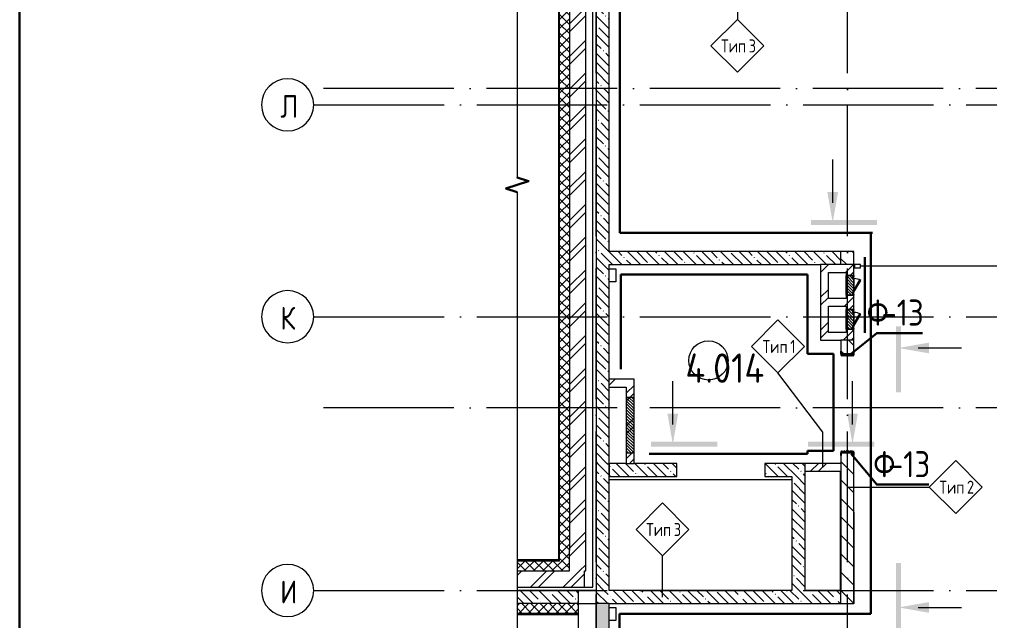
# Model space of a CAD drawing. Header units: millimetres. Extents: x -592259 to 288321, y -552984 to 293768.
# Drawn here: x 101042 to 115912, y -370255 to -361032 of the extents above; entities that cross this region are included whole.
import ezdxf

# ---------------------------------------------------------------- set-up
doc = ezdxf.new("R2010")
doc.units = ezdxf.units.MM
doc.linetypes.add('ADSK_Линия сетки', pattern=[2500, 2000, -250, 0, -250])
doc.linetypes.add('ADSK_Скрыто', pattern=[600, 300, -300])
for name, color, linetype, lineweight in [('2)Фархверки', 40, 'Continuous', 30), ('2.2)Фарх остаток.', 1, 'Continuous', 30), ('4) Штукатурка', 6, 'Continuous', 30), ('4.5) Штук Гипсовая по ЖБ', 6, 'Continuous', 30), ('4.6) Швы', 6, 'Continuous', 30), ('A-AREA-____-IDEN', 250, 'Continuous', 9), ('A-DETL-GENF-OTLN', 250, 'Continuous', 5), ('A-DOOR-____-MCUT', 250, 'Continuous', 5), ('A-DOOR-____-OTLN', 250, 'Continuous', 5), ('A-FLOR-____-OTLN', 250, 'Continuous', 9), ('A-ROOF-____-OTLN', 250, 'Continuous', 5), ('A-WALL-____-IDEN', 250, 'Continuous', 9), ('A-WALL-____-MCUT', 250, 'Continuous', 13), ('A-WALL-____-PATT', 250, 'Continuous', 13), ('G-____-____-SYMB', 250, 'ADSK_Скрыто', 9), ('I-WALL-____-OTLN', 250, 'Continuous', 9), ('S-BEAM-____-OTLN', 250, 'Continuous', 9), ('S-COLS-____-MCUT', 250, 'Continuous', 25), ('S-COLS-____-OTLN', 250, 'Continuous', 9), ('S-GRID-____-IDEN', 250, 'Continuous', 9), ('S-GRID-____-OTLN', 250, 'Continuous', 9)]:
    doc.layers.add(name, color=color, linetype=linetype, lineweight=lineweight)
doc.styles.add('GOST Common', font='', dxfattribs={"width": 0.9, "height": 350})
doc.styles.add('GOST Common_1', font='', dxfattribs={"width": 0.9, "height": 250})
doc.styles.add('ISOCPEUR', font='isocpeur.ttf', dxfattribs={"width": 0.8, "height": 100})
doc.styles.add('ISOCPEUR_1', font='isocpeur.ttf', dxfattribs={"width": 0.9, "height": 250})
doc.styles.get('GOST Common').set_extended_font_data('GOST Common')
doc.styles.get('GOST Common_1').set_extended_font_data('GOST Common')
pattern_1 = [(45, (-26617.47, -398117.93), (-70.71068, 70.71068), []), (135, (-26617.47, -398117.93), (-70.71068, -70.71068), [])]
pattern_2 = [(135, (-26617.47, -398117.93), (-142.5612, -142.5612), []), (135, (-26474.9, -398117.93), (-142.5612, -142.5612), [252.016, -50.403, 3.353, -47.05])]
pattern_3 = [(135, (-26617.47, -398117.93), (-141.42136, -141.42136), [])]
pattern_4 = [(45, (-26617.47, -398117.93), (-251.4472, 251.4472), []), (45, (-26617.47, -397736.93), (-251.4472, 251.4472), [])]
pattern_5 = [(45, (125, 0), (-22.6274, 22.6274), [])]

# ---------------------------------------------------------------- blocks, each defined once
blk = doc.blocks.new('Дверь_СКБ_2Ст_Внутренняя1 - Н_Д-6л_1500x2100h_Лифтовой холл _зона безопасности МГН_-42057417-Кладочный план внутренних ограждающих конструкций на отм_ _12_600_ Секция 3_')
at = {"layer": 'A-DOOR-____-OTLN'}
h = blk.add_hatch(dxfattribs=at)
h.set_pattern_fill('FP_22', color=256, style=0, pattern_type=2)
h.set_pattern_definition([(45, (-571.384, 164.685), (-14.1421, 14.1421), []), (135, (-571.384, 164.685), (-14.1421, -14.1421), [])])
h.paths.add_polyline_path([(-737.5, -100), (-712.5, -100), (-712.5, 100), (-737.5, 100)])
h = blk.add_hatch(dxfattribs=at)
h.set_pattern_fill('FP_21', color=256, style=0, pattern_type=2)
h.set_pattern_definition([(135, (1551.41, 164.685), (-14.14214, -14.14214), []), (225, (1551.41, 164.685), (14.14214, -14.14214), [])])
h.paths.add_polyline_path([(737.5, -100), (762.5, -100), (762.5, 100), (737.5, 100)])
blk = doc.blocks.new('ADSK_КолоннаНесущая_Швеллер_Гнутый_ГОСТ 8278-83 - 200х50х4_таб_1 2-V18-Кладочный план внутренних ограждающих конструкций на отм_ _12_600_ Секция 3_')
at = {"layer": 'S-COLS-____-MCUT'}
for p, q in [((-6.1, -90), (-6.1, 90)), ((-0.1, 96), (39.9, 96)), ((39.9, 100), (19.9, 100)), ((39.9, 96), (39.9, 100)), ((39.9, -96), (-0.1, -96)), ((19.9, -100), (39.9, -100)), ((39.9, -100), (39.9, -96))]:
    blk.add_line(p, q, dxfattribs=at)
for centre, radius, start, end in [((-0.1, 90), 10, 90, 180), ((-0.1, 90), 6, 90, 180), ((-0.1, -90), 10, 180, 270), ((-0.1, -90), 6, 180, 270)]:
    blk.add_arc(centre, radius, start, end, dxfattribs=at)
blk = doc.blocks.new('ADSK_КолоннаНесущая_Швеллер_Гнутый_ГОСТ 8278-83 - 200х50х4_таб_1 2-V14-Кладочный план внутренних ограждающих конструкций на отм_ _12_600_ Секция 3_')
at = {"layer": 'S-COLS-____-MCUT'}
for p, q in [((-6, -90), (-6, 90)), ((0, 96), (40, 96)), ((40, 100), (20, 100)), ((40, 96), (40, 100)), ((40, -96), (0, -96)), ((20, -100), (40, -100)), ((40, -100), (40, -96))]:
    blk.add_line(p, q, dxfattribs=at)
for centre, radius, start, end in [((0, 90), 10, 90, 180), ((0, 90), 6, 90, 180), ((0, -90), 10, 180, 270), ((0, -90), 6, 180, 270)]:
    blk.add_arc(centre, radius, start, end, dxfattribs=at)
blk = doc.blocks.new('ASML_АР_ЭП_Уголок - ЭП_Уголок-36930195-Кладочный план внутренних ограждающих конструкций на отм_ _12_600_ Секция 3_')
at = {"layer": 'S-BEAM-____-OTLN', "lineweight": 5}
for q in [(-700, 6), (500, 0)]:
    blk.add_line((-700, 0), q, dxfattribs=at)
blk = doc.blocks.new('ASML_АР_ЭП_Уголок - ЭП_Уголок-36930196-Кладочный план внутренних ограждающих конструкций на отм_ _12_600_ Секция 3_')
at = {"layer": 'S-BEAM-____-OTLN', "lineweight": 5}
for p, q in [((-700, -6), (-700, 0)), ((700, 0), (-700, 0)), ((700, 0), (700, -6))]:
    blk.add_line(p, q, dxfattribs=at)
blk = doc.blocks.new('DM_Штора_Противодымная_Doormaster_E-60 - ш_4400 х в_2500-40883804-Кладочный план внутренних ограждающих конструкций на отм_ _12_600_ Секция 3_')
at = {"layer": 'A-DOOR-____-MCUT'}
for p, q in [((-2075, 150), (-2165, 150)), ((-2165, 150), (-2165, 100)), ((-2075, 100), (-2075, 150)), ((2325, 150), (2325, 100)), ((2415, 150), (2325, 150)), ((2415, 100), (2415, 150)), ((-2165, 100), (-2075, 100)), ((-2075, 125), (2325, 125)), ((2325, 100), (2415, 100))]:
    blk.add_line(p, q, dxfattribs=at)
blk = doc.blocks.new('АР_Люк - ЛРС_ВК_850х850_внутренний_NCS S 1000-N-42761709-Кладочный план внутренних ограждающих конструкций на отм_ _12_600_ Секция 3_')
at = {"layer": 'A-DOOR-____-OTLN'}
h = blk.add_hatch(dxfattribs=at)
h.set_pattern_fill('FP_36', color=256, style=0, pattern_type=2)
h.set_pattern_definition(pattern_5)
h.paths.add_polyline_path([(550, -60), (550, 60), (-300, 60), (-300, -60), (-186, -60)])
at = {"layer": 'A-DETL-GENF-OTLN'}
for p, q in [((550, 60), (-300, 60)), ((-300, 60), (-300, -60)), ((550, -60), (550, 60)), ((-300, -60), (550, -60))]:
    blk.add_line(p, q, dxfattribs=at)
blk = doc.blocks.new('АР_Люк - ЛРС_ВК_300х2000_СС-40365405-Кладочный план внутренних ограждающих конструкций на отм_ _12_600_ Секция 3_')
at = {"layer": 'A-DOOR-____-OTLN'}
h = blk.add_hatch(dxfattribs=at)
h.set_pattern_fill('FP_36', color=256, style=0, pattern_type=2)
h.set_pattern_definition(pattern_5)
h.paths.add_polyline_path([(275, -60), (275, 60), (-25, 60), (-25, -60)])
at = {"layer": 'A-DETL-GENF-OTLN'}
for p, q in [((275, 60), (-25, 60)), ((-25, 60), (-25, -60)), ((275, -60), (275, 60)), ((-25, -60), (275, -60))]:
    blk.add_line(p, q, dxfattribs=at)
at = {"layer": 'A-DOOR-____-MCUT'}
for p, q in [((48, 165), (38, 148)), ((230, 60), (48, 165)), ((20, 60), (-15, 60)), ((-15, 60), (-15, 40)), ((-15, 40), (20, 40)), ((20, 40), (20, 60)), ((38, 148), (190, 60)), ((190, 60), (220, 43)), ((220, 43), (230, 60)), ((265, 60), (230, 60)), ((230, 60), (230, 40)), ((230, 40), (265, 40)), ((265, 40), (265, 60))]:
    blk.add_line(p, q, dxfattribs=at)
blk.add_arc((230, 60), 210, 150, 180, dxfattribs=at)
blk = doc.blocks.new('АР_Люк - ЛРС_ВК_300х2000_СС-V28-Кладочный план внутренних ограждающих конструкций на отм_ _12_600_ Секция 3_')
at = {"layer": 'A-DOOR-____-OTLN'}
h = blk.add_hatch(dxfattribs=at)
h.set_pattern_fill('FP_36', color=256, style=0, pattern_type=2)
h.set_pattern_definition(pattern_5)
h.paths.add_polyline_path([(275, -60), (275, 60), (-25, 60), (-25, -60)])
at = {"layer": 'A-DETL-GENF-OTLN'}
for p, q in [((275, 60), (-25, 60)), ((-25, 60), (-25, -60)), ((275, -60), (275, 60)), ((-25, -60), (275, -60))]:
    blk.add_line(p, q, dxfattribs=at)
at = {"layer": 'A-DOOR-____-MCUT'}
for p, q in [((48, 165), (38, 148)), ((230, 60), (48, 165)), ((20, 60), (-15, 60)), ((-15, 60), (-15, 40)), ((-15, 40), (20, 40)), ((20, 40), (20, 60)), ((38, 148), (190, 60)), ((190, 60), (220, 43)), ((220, 43), (230, 60)), ((265, 60), (230, 60)), ((230, 60), (230, 40)), ((230, 40), (265, 40)), ((265, 40), (265, 60))]:
    blk.add_line(p, q, dxfattribs=at)
blk.add_arc((230, 60), 210, 150, 180, dxfattribs=at)
blk = doc.blocks.new('ADSK_Обрыв_Линия - По умолчанию-39226371-Кладочный план внутренних ограждающих конструкций на отм_ _12_600_ Секция 3_')
at = {"layer": 'A-DETL-GENF-OTLN'}
for p, q in [((0, 0), (25390, 0)), ((25613, 0), (51000, 0))]:
    blk.add_line(p, q, dxfattribs=at)
blk = doc.blocks.new('Ось сетки - Круг_Ø8 мм-39983606-Кладочный план внутренних ограждающих конструкций на отм_ _12_600_ Секция 3_')
at = {"layer": 'S-GRID-____-IDEN'}
for start, end in [(360, 180), (180, 360)]:
    blk.add_arc((0, 0), 4, start, end, dxfattribs=at)
blk = doc.blocks.new('Разрез - Номер вида спереди_3_5 мм-32550530-Кладочный план внутренних ограждающих конструкций на отм_ _12_600_ Секция 3_')
at = {"layer": 'G-____-____-SYMB', "linetype": 'Continuous'}
for points in [[(9.8, 0.4), (9.8, -0.39), (-0.33, -0.39), (-0.33, 0.4)], [(2.18, -4.67), (3, 0), (3.82, -4.67)]]:
    blk.add_hatch(color=256, dxfattribs=at).paths.add_polyline_path(points)
at = {"layer": 'G-____-____-SYMB', "linetype": 'Continuous', "lineweight": 20}
blk.add_line((3, -3), (3, -9.66), dxfattribs=at)
blk = doc.blocks.new('Разрез - Номер вида сзади_3_5 мм-32550532-Кладочный план внутренних ограждающих конструкций на отм_ _12_600_ Секция 3_')
at = {"layer": 'G-____-____-SYMB', "linetype": 'Continuous'}
for points in [[(9.8, 0.4), (9.8, -0.39), (-0.33, -0.39), (-0.33, 0.4)], [(2.18, -4.67), (3, 0), (3.82, -4.67)]]:
    blk.add_hatch(color=256, dxfattribs=at).paths.add_polyline_path(points)
at = {"layer": 'G-____-____-SYMB', "linetype": 'Continuous', "lineweight": 20}
blk.add_line((3, -3), (3, -9.66), dxfattribs=at)
blk = doc.blocks.new('ADSK_Марка_Стена - Типоразмер_ADSK_Марка-30564887-Кладочный план внутренних ограждающих конструкций на отм_ _12_600_ Секция 3_')
at = {"layer": 'A-WALL-____-IDEN'}
for p, q in [((-0.16, 4.37), (-4.21, 0.31)), ((3.9, 0.31), (-0.16, 4.37)), ((-4.21, 0.31), (-0.16, -3.74)), ((-0.16, -3.74), (3.9, 0.31))]:
    blk.add_line(p, q, dxfattribs=at)
blk = doc.blocks.new('AAR_СКБ_Марка_Помещения_мал - Номер-28977439-АР1_Маркировочный план 3 этажа секция 2_3')
at = {"layer": 'A-AREA-____-IDEN'}
blk.add_circle((-0.03, 0), 3, dxfattribs=at)

msp = doc.modelspace()

# ---------------------------------------------------------------- hatches: boundary and pattern name
at = {"layer": 'A-WALL-____-PATT', "lineweight": 15}
h = msp.add_hatch(dxfattribs=at)
h.set_pattern_fill('FP_1', color=256, style=0, pattern_type=2)
h.set_pattern_definition(pattern_2)
h.paths.add_polyline_path([(110082.5104, -367842.9334), (110082.5104, -364792.9659), (109882.5104, -364792.9659), (109882.5104, -367842.9334)])
h.paths.add_polyline_path([(110082.5104, -364592.9659), (110082.5104, -360562.7829), (109882.5104, -360562.7829), (109882.5104, -364592.9659)])
h.paths.add_polyline_path([(109882.5104, -360362.7829), (110082.5104, -360362.7829), (110082.5104, -355612.9332), (109882.5104, -355612.9332), (109882.5104, -358466.9192)])
h.paths.add_polyline_path([(110082.5104, -355412.9332), (110082.5104, -352992.9654), (109882.5104, -352992.9654), (109882.5104, -355412.9332)])
h = msp.add_hatch(dxfattribs=at)
h.set_pattern_fill('FP_3', color=256, style=0, pattern_type=2)
h.set_pattern_definition(pattern_4)
h.paths.add_polyline_path([(109472.5104, -369492.9334), (109722.5104, -369492.9334), (109722.5104, -353292.9344), (109472.5104, -353292.9344), (109472.5104, -369342.9334)])
h = msp.add_hatch(dxfattribs=at)
h.set_pattern_fill('FP_12', color=256, style=0, pattern_type=2)
h.set_pattern_definition(pattern_1)
h.paths.add_polyline_path([(109322.5104, -369342.9334), (109472.5104, -369342.9334), (109472.5104, -353442.9344), (109322.5104, -353442.9344), (109322.5104, -369322.9334)])
h = msp.add_hatch(dxfattribs=at)
h.set_pattern_fill('FP_1', color=256, style=0, pattern_type=2)
h.set_pattern_definition(pattern_2)
h.paths.add_polyline_path([(113632.5323, -364792.9659), (113632.5323, -364592.9659), (109882.5333, -364592.9659), (109882.5333, -364792.9659), (113442.5323, -364792.9659)])
h = msp.add_hatch(dxfattribs=at)
h.set_pattern_fill('FP_2', color=256, style=0, pattern_type=2)
h.set_pattern_definition(pattern_3)
h.paths.add_polyline_path([(113832.5323, -364792.9659), (113832.5323, -364592.9659), (113632.5323, -364592.9659), (113632.5323, -364792.9659), (113712.5323, -364792.9659)])
h = msp.add_hatch(dxfattribs=at)
h.set_pattern_fill('FP_3', color=256, style=0, pattern_type=2)
h.set_pattern_definition(pattern_4)
h.paths.add_polyline_path([(113322.5323, -365832.9659), (113442.5323, -365832.9659), (113442.5323, -364792.9659), (113322.5323, -364792.9659), (113322.5323, -364827.2437)])
h = msp.add_hatch(dxfattribs=at)
h.set_pattern_fill('FP_3', color=256, style=0, pattern_type=2)
h.set_pattern_definition(pattern_4)
h.paths.add_polyline_path([(113442.5323, -364912.9659), (113712.5323, -364912.9659), (113712.5323, -364792.9659), (113442.5323, -364792.9659), (113442.5323, -364827.2437)])
h = msp.add_hatch(dxfattribs=at)
h.set_pattern_fill('FP_3', color=256, style=0, pattern_type=2)
h.set_pattern_definition(pattern_4)
h.paths.add_polyline_path([(113712.5323, -365832.9659), (113832.5323, -365832.9659), (113832.5323, -365782.9659), (113712.5323, -365782.9659)])
h.paths.add_polyline_path([(113832.5323, -365482.9659), (113832.5323, -365262.9659), (113712.5323, -365262.9659), (113712.5323, -365482.9659)])
h.paths.add_polyline_path([(113832.5323, -364962.9659), (113832.5323, -364792.9659), (113712.5323, -364792.9659), (113712.5323, -364962.9659)])
h = msp.add_hatch(dxfattribs=at)
h.set_pattern_fill('FP_3', color=256, style=0, pattern_type=2)
h.set_pattern_definition(pattern_4)
h.paths.add_polyline_path([(113712.5323, -365432.9659), (113712.5323, -365312.9659), (113442.5323, -365312.9659), (113442.5323, -365432.9659)])
h = msp.add_hatch(dxfattribs=at)
h.set_pattern_fill('FP_3', color=256, style=0, pattern_type=2)
h.set_pattern_definition(pattern_4)
h.paths.add_polyline_path([(113322.5323, -365952.9659), (113832.5323, -365952.9659), (113832.5323, -365832.9659), (113322.5323, -365832.9659), (113322.5323, -365887.2978)])
h = msp.add_hatch(dxfattribs=at)
h.set_pattern_fill('FP_2', color=256, style=0, pattern_type=2)
h.set_pattern_definition(pattern_3)
h.paths.add_polyline_path([(113632.5323, -369992.9334), (113832.5323, -369992.9334), (113832.5323, -367672.9342), (113632.5323, -367672.9342), (113632.5323, -369792.9334)])
h.paths.add_polyline_path([(113832.5323, -366172.9342), (113832.5323, -365952.9659), (113632.5323, -365952.9659), (113632.5323, -366172.9342)])
h = msp.add_hatch(dxfattribs=at)
h.set_pattern_fill('FP_3', color=256, style=0, pattern_type=2)
h.set_pattern_definition(pattern_4)
h.paths.add_polyline_path([(110342.5323, -366672.9338), (110342.5323, -366552.9338), (110082.5104, -366552.9338), (110082.5104, -366672.9338)])
h = msp.add_hatch(dxfattribs=at)
h.set_pattern_fill('FP_3', color=256, style=0, pattern_type=2)
h.set_pattern_definition(pattern_4)
h.paths.add_polyline_path([(110342.5323, -367842.9334), (110462.5323, -367842.9334), (110462.5323, -366552.9338), (110342.5323, -366552.9338), (110342.5323, -367682.9338)])
h = msp.add_hatch(dxfattribs=at)
h.set_pattern_fill('FP_1', color=256, style=0, pattern_type=2)
h.set_pattern_definition(pattern_2)
h.paths.add_polyline_path([(109882.5104, -369792.9334), (110082.5104, -369792.9334), (110082.5104, -367842.9334), (109882.5104, -367842.9334), (109882.5104, -369067.46)])
h = msp.add_hatch(dxfattribs=at)
h.set_pattern_fill('FP_1', color=256, style=0, pattern_type=2)
h.set_pattern_definition(pattern_2)
h.paths.add_polyline_path([(112672.3114, -368042.9334), (113082.5323, -368042.9334), (113082.5323, -367842.9334), (112467.5323, -367842.9334), (112467.5323, -368042.9334)])
h.paths.add_polyline_path([(110082.5104, -368042.9334), (111117.5323, -368042.9334), (111117.5323, -367842.9334), (110082.5104, -367842.9334)])
h = msp.add_hatch(dxfattribs=at)
h.set_pattern_fill('FP_3', color=256, style=0, pattern_type=2)
h.set_pattern_definition(pattern_4)
h.paths.add_polyline_path([(113632.5323, -367962.9334), (113632.5323, -367842.9334), (113082.5323, -367842.9334), (113082.5323, -367962.9334), (113432.3721, -367962.9334)])
h = msp.add_hatch(dxfattribs=at)
h.set_pattern_fill('FP_1', color=256, style=0, pattern_type=2)
h.set_pattern_definition(pattern_2)
h.paths.add_polyline_path([(113082.5323, -369792.9334), (113082.5323, -368042.9334), (112882.5323, -368042.9334), (112882.5323, -369792.9334)])
h = msp.add_hatch(dxfattribs=at)
h.set_pattern_fill('FP_12', color=256, style=0, pattern_type=2)
h.set_pattern_definition(pattern_1)
h.paths.add_polyline_path([(108672.2788, -369492.9334), (109472.5104, -369492.9334), (109472.5104, -369342.9334), (108672.2788, -369342.9334), (108672.2788, -369348.8196)])
h = msp.add_hatch(dxfattribs=at)
h.set_pattern_fill('FP_3', color=256, style=0, pattern_type=2)
h.set_pattern_definition(pattern_4)
h.paths.add_polyline_path([(109702.5104, -369742.9334), (109702.5104, -369492.9334), (108672.2788, -369492.9334), (108672.2788, -369742.9334), (109632.0684, -369742.9334)])
h = msp.add_hatch(dxfattribs=at)
h.set_pattern_fill('FP_1', color=256, style=0, pattern_type=2)
h.set_pattern_definition(pattern_2)
h.paths.add_polyline_path([(109612.5104, -369992.9344), (109612.5104, -369792.9344), (108672.2788, -369792.9344), (108672.2788, -369992.9344)])
h = msp.add_hatch(dxfattribs=at)
h.set_pattern_fill('FP_1', color=256, style=0, pattern_type=2)
h.set_pattern_definition(pattern_2)
h.paths.add_polyline_path([(113632.5323, -369992.9334), (113632.5323, -369792.9334), (109882.5104, -369792.9334), (109882.5104, -369992.9334), (111152.1899, -369992.9334)])
h = msp.add_hatch(dxfattribs=at)
h.set_pattern_fill('FP_12', color=256, style=0, pattern_type=2)
h.set_pattern_definition(pattern_1)
h.paths.add_polyline_path([(109612.5104, -370142.9344), (109612.5104, -369992.9344), (108672.2788, -369992.9344), (108672.2788, -370142.9344)])
h = msp.add_hatch(dxfattribs=at)
h.set_pattern_fill('FP_23', color=256, style=0, pattern_type=2)
h.set_pattern_definition([(50, (-26617.47, -398117.93), (364.3679, -31.8783), [38.1, -419.1]), (355, (-26617.47, -398117.93), (-70.4859, 382.1133), [30.48, -335.28]), (100.451, (-26587.1, -398120.6), (293.885, 350.2334), [32.38, -356.18]), (46.184, (-26617.47, -398016.33), (542.1585, -84.0858), [57.15, -628.65]), (96.636, (-26572.3, -398023.34), (474.8049, 494.8554), [48.57, -534.27]), (351.184, (-26617.47, -398016.33), (474.8102, 494.85), [45.72, -502.92]), (21, (-26566.67, -398041.73), (303.22847, -204.53046), [38.1, -419.1]), (326, (-26566.67, -398041.73), (123.6039, 368.376), [30.48, -335.28]), (71.451, (-26541.4, -398058.78), (426.8341, 163.8427), [32.38, -356.18]), (37.5, (-26617.47, -398117.93), (6.17665, 169.11015), [16.764, -314.452, 16.764, -323.596, -336.55]), (37.5, (-26617.47, -398117.93), (6.17665, 169.11015), [-671.576, 16.764, -319.786]), (7.5, (-26617.47, -398117.93), (133.63888, 200.3615), [16.764, -177.292, 16.764, -306.832, -128.27]), (7.5, (-26617.47, -398117.93), (133.63888, 200.3615), [-517.652, 16.764, -111.506]), (327.5, (-26730.75, -398117.93), (271.18182, -11.45836), [16.764, -110.236, 16.764, -379.476, -525.78]), (327.5, (-26730.75, -398117.93), (271.18182, -11.45836), [-523.24, 16.764, -509.016]), (317.5, (-26781.55, -398117.93), (296.2585, 50.85285), [16.764, -148.336, 16.764, -246.38, -373.38]), (317.5, (-26781.55, -398117.93), (296.2585, 50.85285), [-428.244, 16.764, -356.616])])
h.paths.add_polyline_path([(109882.5104, -385117.9332), (110082.5104, -385117.9332), (110082.5104, -379492.9338), (109882.5104, -379492.9338), (109882.5104, -383908.217)])
h.paths.add_polyline_path([(110082.5104, -379292.9338), (110082.5104, -374652.9338), (109882.5104, -374652.9338), (109882.5104, -379292.9338)])
h.paths.add_polyline_path([(110082.5104, -374452.9338), (110082.5104, -372872.767), (109882.5104, -372872.767), (109882.5104, -374452.9338)])
h.paths.add_polyline_path([(109882.5104, -371072.767), (110082.5104, -371072.767), (110082.5104, -369992.9334), (109882.5104, -369992.9334), (109882.5104, -370127.5141)])

# ---------------------------------------------------------------- linework, layer by layer
at = {"layer": '2)Фархверки'}
msp.add_lwpolyline([(108845.4839, -363512.9344), (108672.2788, -363457.9344), (108845.4839, -363512.9344), (108672.2788, -363567.9344)], dxfattribs=at)
msp.add_lwpolyline([(108672.2788, -363680.5517), (108498.9785, -363624.243), (108672.2788, -363567.9344), (108498.9785, -363624.243)], close=True, dxfattribs=at)
at = {"layer": '2.2)Фарх остаток.'}
for points in [[(113789.9956, -366162.1196), (114183.4453, -365843.5649), (114883.4453, -365843.5649)], [(113792.5703, -367697.1988), (114183.4453, -368169.0993), (114283.1629, -368169.0993), (114983.1629, -368169.0993)]]:
    msp.add_lwpolyline(points, dxfattribs=at)
at = {"layer": '4) Штукатурка'}
for p, q in [((114093.4782, -370150.8883), (114093.4782, -364304.877)), ((113121.0495, -364943.6241), (113121.0495, -366164.4034)), ((113121.0495, -366164.4034), (113520.8861, -366164.4034)), ((113520.8861, -366164.4034), (113520.8861, -367650.9785)), ((113121.0495, -367650.9785), (113121.0495, -367698.1571)), ((113520.8861, -367650.9785), (113121.0495, -367650.9785)), ((110239.5682, -372676.343), (110239.5682, -370150.8883))]:
    msp.add_line(p, q, dxfattribs=at)
msp.add_lwpolyline([(101042.1279, -334645.3829), (133471.8476, -334645.3829), (133471.8476, -405682.1948), (101042.1279, -405682.1948)], close=True, dxfattribs=at)
at = {"layer": '4.5) Штук Гипсовая по ЖБ'}
for p, q in [((110245.7986, -364304.877), (110245.7986, -360837.3618)), ((114093.4782, -364304.877), (110245.7986, -364304.877)), ((110696.8323, -364943.6241), (110260.5728, -364943.6241)), ((110260.5728, -364943.6241), (110260.5728, -366399.8341)), ((110696.8323, -364943.6241), (113121.0495, -364943.6241)), ((113121.0495, -367698.1571), (110696.8323, -367698.1571)), ((110239.5682, -370150.8883), (114093.4782, -370150.8883))]:
    msp.add_line(p, q, dxfattribs=at)
at = {"layer": '4.6) Швы'}
for points in [[(114116.3221, -364304.877), (113222.7044, -364304.877)], [(114001.7685, -365661.1782), (114001.7685, -364678.2559)], [(114001.7685, -365840.4692), (114001.7685, -364857.5468)], [(114093.4782, -370150.8883), (113199.8605, -370150.8883)]]:
    msp.add_lwpolyline(points, dxfattribs=at)
at = {"layer": 'A-FLOR-____-OTLN'}
for p, q in [((109832.5333, -369742.934), (109832.5333, -353042.9344)), ((110082.5104, -364857.9338), (110182.5104, -364857.9338)), ((110182.5104, -364857.9338), (110182.5104, -365057.9338)), ((110182.5104, -365057.9338), (110082.5104, -365057.9338)), ((113622.5323, -367962.9334), (113622.5323, -369792.9334)), ((110082.5323, -368087.934), (112882.5323, -368087.934)), ((109882.5171, -369792.8743), (108672.2788, -369792.8743)), ((109702.5104, -369742.934), (109832.5333, -369742.934)), ((110082.5104, -370052.9338), (110182.5104, -370052.9338)), ((110182.5104, -370052.9338), (110182.5104, -370252.9338)), ((109612.5104, -387722.9338), (109612.5104, -370162.9344)), ((110182.5104, -370252.9338), (110082.5104, -370252.9338))]:
    msp.add_line(p, q, dxfattribs=at)
at = {"layer": 'A-ROOF-____-OTLN'}
msp.add_line((109612.5104, -369992.9344), (109882.5104, -369992.9344), dxfattribs=at)
at = {"layer": 'A-WALL-____-IDEN'}
for p, q in [((112046.9026, -360462.7829), (112046.9026, -361031.5329)), ((113356.8213, -367363.7481), (112667.1937, -366454.5187)), ((113356.8213, -367902.9334), (113356.8213, -367363.7481)), ((113732.5323, -368205.736), (114986.9073, -368205.736)), ((110898.8552, -369892.9334), (110898.8552, -369261.6834))]:
    msp.add_line(p, q, dxfattribs=at)
at = {"layer": 'A-WALL-____-MCUT', "color": 7, "lineweight": 15}
for p, q in [((109722.5104, -369492.9334), (109722.5104, -353042.9344)), ((109302.5104, -353462.9344), (109302.5104, -369322.9334)), ((109472.5104, -353607.1842), (109472.5104, -369178.6836)), ((109882.5104, -360562.7829), (109882.5104, -364592.9659)), ((110082.5104, -364592.9659), (110082.5104, -360562.7829)), ((109882.5333, -364592.9659), (109882.5333, -364792.9659)), ((113632.5323, -364592.9659), (110082.5104, -364592.9659)), ((113832.5323, -364592.9659), (113632.5323, -364592.9659)), ((113632.5323, -364792.9659), (113632.5323, -364592.9659)), ((113832.5323, -364962.9659), (113832.5323, -364592.9659)), ((109882.5104, -364792.9659), (109882.5104, -367842.9334)), ((110082.5104, -364792.9659), (113322.5323, -364792.9659)), ((110082.5104, -367842.9334), (110082.5104, -364792.9659)), ((113322.5323, -364792.9659), (113322.5323, -365952.9659)), ((113442.5323, -364912.9659), (113712.5323, -364912.9659)), ((113442.5323, -365312.9659), (113442.5323, -364912.9659)), ((113712.5323, -364912.9659), (113712.5323, -364962.9659)), ((113712.5323, -364962.9659), (113832.5323, -364962.9659)), ((113712.5323, -365312.9659), (113442.5323, -365312.9659)), ((113712.5323, -365262.9659), (113712.5323, -365312.9659)), ((113832.5323, -365262.9659), (113712.5323, -365262.9659)), ((113832.5323, -365482.9659), (113832.5323, -365262.9659)), ((113442.5323, -365432.9659), (113712.5323, -365432.9659)), ((113442.5323, -365832.9659), (113442.5323, -365432.9659)), ((113712.5323, -365432.9659), (113712.5323, -365482.9659)), ((113712.5323, -365482.9659), (113832.5323, -365482.9659)), ((113712.5323, -365782.9659), (113712.5323, -365832.9659)), ((113832.5323, -365782.9659), (113712.5323, -365782.9659)), ((113832.5323, -365832.9659), (113832.5323, -365782.9659)), ((113712.5323, -365832.9659), (113442.5323, -365832.9659)), ((113832.5323, -365952.9659), (113832.5323, -365832.9659)), ((113322.5323, -365952.9659), (113632.5323, -365952.9659)), ((113632.5323, -365952.9659), (113632.5323, -366142.9342)), ((113832.5323, -366142.9342), (113832.5323, -365952.9659)), ((110462.5323, -366552.9338), (110082.5104, -366552.9338)), ((110082.5104, -366672.9338), (110342.5323, -366672.9338)), ((110342.5323, -366672.9338), (110342.5323, -367842.9334)), ((110462.5323, -367842.9334), (110462.5323, -366552.9338)), ((113632.5323, -367702.9342), (113632.5323, -369792.9334)), ((113832.5323, -369992.9334), (113832.5323, -367702.9342)), ((109882.5104, -367842.9334), (109882.5104, -371072.767)), ((110342.5323, -367842.9334), (110082.5104, -367842.9334)), ((111117.5323, -367842.9334), (110462.5323, -367842.9334)), ((111117.5323, -368042.9334), (111117.5323, -367842.9334)), ((113632.5323, -367842.9334), (112467.5323, -367842.9334)), ((112467.5323, -367842.9334), (112467.5323, -368042.9334)), ((113082.5323, -367842.9334), (113082.5323, -369792.9334)), ((113082.5323, -367962.9334), (113632.5323, -367962.9334)), ((110082.5104, -368042.9334), (111117.5323, -368042.9334)), ((110082.5104, -369792.9334), (110082.5104, -368042.9334)), ((112467.5323, -368042.9334), (112882.5323, -368042.9334)), ((112882.5323, -368042.9334), (112882.5323, -369792.9334)), ((109302.5104, -369322.9334), (108672.2788, -369322.9334)), ((109702.5104, -369742.9334), (109702.5104, -369492.9334)), ((109702.5104, -369492.9334), (109722.5104, -369492.9334)), ((108672.2788, -369742.9334), (109702.5104, -369742.9334)), ((109612.5104, -369792.9344), (108672.2788, -369792.9344)), ((109612.5104, -370162.9344), (109612.5104, -369792.9344)), ((112882.5323, -369792.9334), (110082.5104, -369792.9334)), ((113632.5323, -369792.9334), (113082.5323, -369792.9334)), ((109612.5104, -369992.9344), (108672.2788, -369992.9344)), ((110082.5104, -371072.767), (110082.5104, -369992.9334)), ((110082.5104, -369992.9334), (113832.5323, -369992.9334)), ((108672.2788, -370162.9344), (109612.5104, -370162.9344))]:
    msp.add_line(p, q, dxfattribs=at)
at = {"layer": 'A-WALL-____-MCUT', "lineweight": 15}
for p, q in [((109322.5104, -369342.9334), (109322.5104, -353442.9344)), ((113832.5323, -364792.9659), (113322.5323, -364792.9659)), ((113832.5323, -365952.9659), (113632.5323, -365952.9659)), ((110082.5104, -367842.9334), (110082.5104, -368042.9334)), ((110082.5104, -368042.9334), (110082.5104, -367842.9334)), ((110342.5323, -367842.9334), (110462.5323, -367842.9334)), ((109472.5104, -369492.9334), (109472.5104, -369178.6836)), ((109322.5104, -369342.9334), (108672.2788, -369342.9334)), ((108672.2788, -369492.9334), (109472.5104, -369492.9334)), ((113632.5323, -369992.9334), (113632.5323, -369792.9334)), ((110082.5104, -369992.9334), (109882.5104, -369992.9334)), ((109612.5104, -370142.9344), (108672.2788, -370142.9344))]:
    msp.add_line(p, q, dxfattribs=at)
at = {"layer": 'I-WALL-____-OTLN', "lineweight": 15}
for p, q in [((113712.5323, -365262.9659), (113712.5323, -364962.9659)), ((113832.5323, -364962.9659), (113832.5323, -364972.9659)), ((113832.5323, -365007.9659), (113832.5323, -365177.9659)), ((113832.5323, -365252.9659), (113832.5323, -365262.9659)), ((113712.5323, -365782.9659), (113712.5323, -365482.9659)), ((113832.5323, -365482.9659), (113832.5323, -365492.9659)), ((113832.5323, -365527.9659), (113832.5323, -365697.9659)), ((113832.5323, -365772.9659), (113832.5323, -365782.9659))]:
    msp.add_line(p, q, dxfattribs=at)
at = {"layer": 'S-GRID-____-OTLN', "linetype": 'ADSK_Линия сетки'}
for p, q in [((109882.5323, -401856.7737), (109882.5323, -336915.9292)), ((113732.5323, -401856.7737), (113732.5323, -336915.9292)), ((130203.4118, -362092.9338), (105552.8046, -362092.9338)), ((105552.8046, -362342.9338), (130203.4118, -362342.9338)), ((105552.8046, -365592.9338), (130203.4118, -365592.9338)), ((130203.4118, -366992.9338), (105552.8046, -366992.9338)), ((105552.8046, -369792.9338), (130203.4118, -369792.9338))]:
    msp.add_line(p, q, dxfattribs=at)

# ---------------------------------------------------------------- block references
at = {"layer": 'A-AREA-____-IDEN', "xscale": 99.99999999999993, "yscale": 99.99999999999993, "zscale": 99.99999999999993}
msp.add_blockref('AAR_СКБ_Марка_Помещения_мал - Номер-28977439-АР1_Маркировочный план 3 этажа секция 2_3', (111606.3558, -366263.5386), dxfattribs=at)
at = {"layer": 'A-DETL-GENF-OTLN', "rotation": 269.9999999999999}
msp.add_blockref('ADSK_Обрыв_Линия - По умолчанию-39226371-Кладочный план внутренних ограждающих конструкций на отм_ _12_600_ Секция 3_', (108672.2788, -338067.9344), dxfattribs=at)
at = {"layer": 'A-DOOR-____-OTLN', "color": 250}
for name, p, rotation in [('DM_Штора_Противодымная_Doormaster_E-60 - ш_4400 х в_2500-40883804-Кладочный план внутренних ограждающих конструкций на отм_ _12_600_ Секция 3_', (116257.5323, -364692.9659), 180), ('АР_Люк - ЛРС_ВК_850х850_внутренний_NCS S 1000-N-42761709-Кладочный план внутренних ограждающих конструкций на отм_ _12_600_ Секция 3_', (110402.5323, -367132.9338), 270)]:
    msp.add_blockref(name, p, dxfattribs=dict(at, rotation=rotation))
at = {"layer": 'A-DOOR-____-OTLN', "color": 8, "rotation": 270}
for name, p in [('АР_Люк - ЛРС_ВК_300х2000_СС-V28-Кладочный план внутренних ограждающих конструкций на отм_ _12_600_ Секция 3_', (113772.5323, -364987.9659)), ('АР_Люк - ЛРС_ВК_300х2000_СС-40365405-Кладочный план внутренних ограждающих конструкций на отм_ _12_600_ Секция 3_', (113772.5323, -365507.9659))]:
    msp.add_blockref(name, p, dxfattribs=at)
at = {"layer": 'A-DOOR-____-OTLN', "color": 255, "rotation": 90}
msp.add_blockref('Дверь_СКБ_2Ст_Внутренняя1 - Н_Д-6л_1500x2100h_Лифтовой холл _зона безопасности МГН_-42057417-Кладочный план внутренних ограждающих конструкций на отм_ _12_600_ Секция 3_', (113732.5323, -366935.4342), dxfattribs=at)
at = {"layer": 'A-WALL-____-IDEN', "xscale": 99.99999999999993, "yscale": 99.99999999999993, "zscale": 99.99999999999993}
for p in [(112062.5276, -361468.4998), (112682.8187, -366080.0518), (115408.2492, -368236.986), (110914.4802, -368887.2165)]:
    msp.add_blockref('ADSK_Марка_Стена - Типоразмер_ADSK_Марка-30564887-Кладочный план внутренних ограждающих конструкций на отм_ _12_600_ Секция 3_', p, dxfattribs=at)
at = {"layer": 'G-____-____-SYMB', "linetype": 'Continuous', "lineweight": 40, "extrusion": (0, 0, -1), "xscale": 99.99999999999993, "yscale": 99.99999999999993, "zscale": 99.99999999999993}
for p, rotation in [((-113207.1669, -364147.0472), 180), ((-114515.5959, -365772.3212), 270.0000000000002), ((-110756.6375, -367548.0021), 180)]:
    msp.add_blockref('Разрез - Номер вида спереди_3_5 мм-32550530-Кладочный план внутренних ограждающих конструкций на отм_ _12_600_ Секция 3_', p, dxfattribs=dict(at, rotation=rotation))
at = {"layer": 'G-____-____-SYMB', "linetype": 'Continuous', "lineweight": 40, "xscale": 99.99999999999993, "yscale": 99.99999999999993, "zscale": 99.99999999999993}
for p, rotation in [((114110.7239, -367548.0021), 180), ((114515.5959, -370352.4035), 90)]:
    msp.add_blockref('Разрез - Номер вида сзади_3_5 мм-32550532-Кладочный план внутренних ограждающих конструкций на отм_ _12_600_ Секция 3_', p, dxfattribs=dict(at, rotation=rotation))
at = {"layer": 'S-BEAM-____-OTLN', "rotation": 270.0000000000395}
for name, p in [('ASML_АР_ЭП_Уголок - ЭП_Уголок-36930195-Кладочный план внутренних ограждающих конструкций на отм_ _12_600_ Секция 3_', (113626.5323, -369292.9313)), ('ASML_АР_ЭП_Уголок - ЭП_Уголок-36930196-Кладочный план внутренних ограждающих конструкций на отм_ _12_600_ Секция 3_', (113838.5323, -369292.9313))]:
    msp.add_blockref(name, p, dxfattribs=at)
at = {"layer": 'S-COLS-____-OTLN'}
for name, p, rotation in [('ADSK_КолоннаНесущая_Швеллер_Гнутый_ГОСТ 8278-83 - 200х50х4_таб_1 2-V14-Кладочный план внутренних ограждающих конструкций на отм_ _12_600_ Секция 3_', (113732.5323, -366162.8338), 90.00000000000044), ('ADSK_КолоннаНесущая_Швеллер_Гнутый_ГОСТ 8278-83 - 200х50х4_таб_1 2-V18-Кладочный план внутренних ограждающих конструкций на отм_ _12_600_ Секция 3_', (113732.5323, -367683.0342), 269.9999999999995)]:
    msp.add_blockref(name, p, dxfattribs=dict(at, rotation=rotation))
at = {"layer": 'S-GRID-____-IDEN', "xscale": 99.99999999999993, "yscale": 99.99999999999993, "zscale": 99.99999999999993, "rotation": 269.9999999999994}
for p in [(105152.8046, -362342.9338), (105152.8046, -365592.9338), (105152.8046, -369792.9338)]:
    msp.add_blockref('Ось сетки - Круг_Ø8 мм-39983606-Кладочный план внутренних ограждающих конструкций на отм_ _12_600_ Секция 3_', p, dxfattribs=at)

# ---------------------------------------------------------------- texts
at = {"layer": '2.2)Фарх остаток.', "char_height": 400, "attachment_point": 1, "style": 'GOST Common_1'}
for s, insert, width in [('\\fGOST Common|b0|i0|c204|p34|;\\W.9;Ф', (114028.9215, -365329.5357), 274.177125), ('-13', (114255.1402, -365329.5357), 526.708687), ('\\fGOST Common|b0|i0|c204|p34|;\\W.9;Ф', (114128.6391, -367655.0701), 274.177125), ('-13', (114354.8579, -367655.0701), 526.708687)]:
    msp.add_mtext(s, dxfattribs=dict(at, insert=insert, width=width))
at = {"layer": 'A-AREA-____-IDEN', "insert": (111249.6554, -366156.0531), "char_height": 450, "width": 673.4175, "attachment_point": 1, "style": 'ISOCPEUR_1'}
msp.add_mtext('4.014', dxfattribs=at)
at = {"layer": 'A-WALL-____-IDEN', "char_height": 200, "attachment_point": 1, "style": 'ISOCPEUR'}
for s, insert, width in [('Тип', (111798.1468, -361338.8311), 387.215062), (' 3', (112117.6312, -361338.8311), 230.084312), ('Тип', (112434.5378, -365950.3831), 387.215062), (' 1', (112754.0222, -365950.3831), 190.801625), ('Тип', (115143.8683, -368107.3173), 387.215062), (' 2', (115463.3527, -368107.3173), 230.084312), ('Тип', (110650.0993, -368757.5478), 387.215062), (' 3', (110969.5837, -368757.5478), 230.084312)]:
    msp.add_mtext(s, dxfattribs=dict(at, insert=insert, width=width))
at = {"layer": 'S-GRID-____-IDEN', "color": 18, "true_color": 0x000000, "char_height": 350, "attachment_point": 1, "style": 'GOST Common'}
for s, insert, width in [('\\fGOST Common|b0|i0|c204|p34|;\\W.9;Л', (105042.1817, -362190.3469), 303.037875), ('\\fGOST Common|b0|i0|c204|p34|;\\W.9;К', (105039.4817, -365440.3469), 310.253062), ('\\fGOST Common|b0|i0|c204|p34|;\\W.9;И', (105039.4817, -369640.3469), 310.253062)]:
    msp.add_mtext(s, dxfattribs=dict(at, insert=insert, width=width))

doc.saveas('drawing.dxf')
